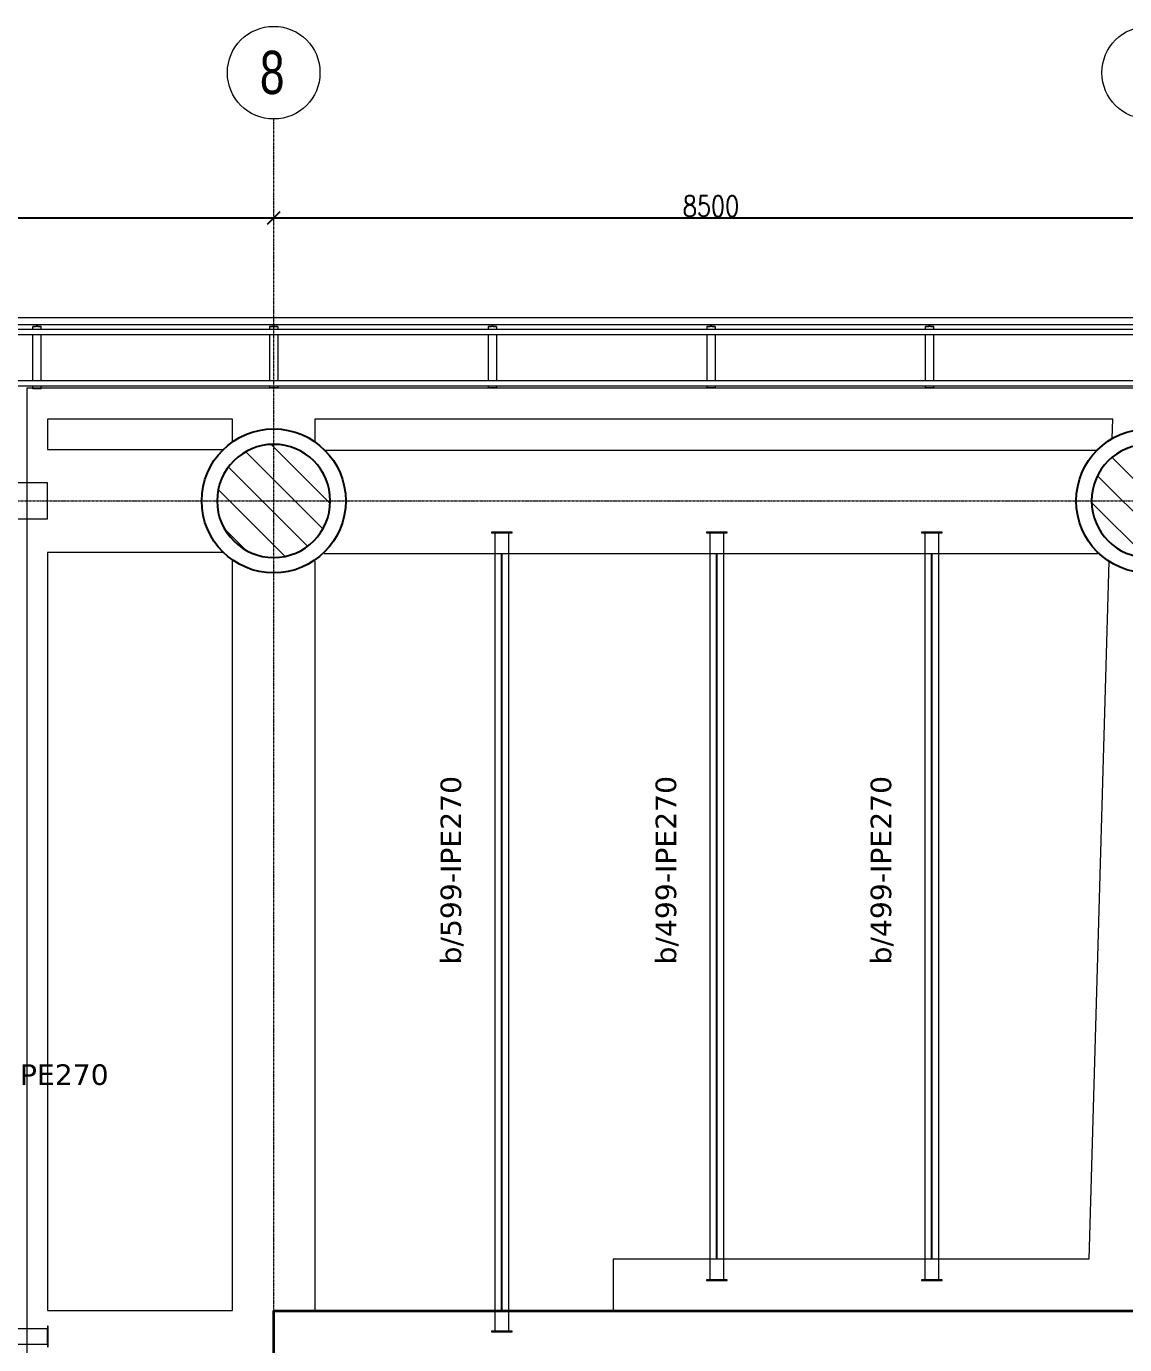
# Model space of a CAD drawing. Header units: millimetres. Extents: x -3255 to 77194, y -21218 to 30112.
# Drawn here: x 10125 to 20799, y 17300 to 30112 of the extents above; entities that cross this region are included whole.
import ezdxf

# ---------------------------------------------------------------- set-up
doc = ezdxf.new("R2010")
doc.units = ezdxf.units.MM
doc.header["$LTSCALE"] = 0.9
doc.linetypes.add('Grid Line', pattern=[3.33375, 1.905, -0.47625, 0.47625, -0.47625])
for name, color, linetype, lineweight in [('0-3', 50, 'Continuous', 5), ('A_ALMA', 255, 'Continuous', 5), ('E_COLUMNAS', 1, 'Continuous', 18), ('E_COLUMNAS-2', 1, 'Continuous', 25), ('E_COLUMNAS-3', 1, 'Continuous', 35), ('E_EJES', 8, 'Continuous', 9), ('E_EJES-1', 8, 'Grid Line', 9), ('E_MUROS-1', 2, 'Continuous', 35), ('E_TEXTO', 3, 'Continuous', 5), ('E_VIGAS', 5, 'Continuous', 15), ('E_VIGAS-1', 5, 'Continuous', 5), ('E_VIGAS-2', 10, 'Continuous', 5), ('VIGAS_HCB', 253, 'Continuous', 15)]:
    doc.layers.add(name, color=color, linetype=linetype, lineweight=lineweight)
doc.layers.add('COTAS', color=8, linetype='Continuous')
doc.styles.add('CNI_COTAS', font='romans.shx', dxfattribs={"width": 0.8})
doc.styles.add('Swis721 LtCn BT_1', font='swisscl.ttf', dxfattribs={"height": 0.42})
doc.styles.add('VERDANA', font='verdana.ttf')
doc.dimstyles.new('1.5', dxfattribs={"dimscale": 0, "dimtxt": 200, "dimasz": 120, "dimexe": 4, "dimexo": 4, "dimgap": 15, "dimtad": 1, "dimdec": 0, "dimzin": 4, "dimdsep": 46, "dimtxsty": 'CNI_COTAS', "dimblk": 'OBLIQUE', "dimcen": -0.09, "dimclrd": 256, "dimclrt": 3, "dimadec": 0, "dimazin": 0, "dimtfac": 1, "dimtdec": 0, "dimtmove": 2, "dimatfit": 0, "dimldrblk": 'OBLIQUE', "dimfxl": 0.05, "dimtolj": 1, "dimtzin": 0, "dimarcsym": 0})

# ---------------------------------------------------------------- blocks, each defined once
blk = doc.blocks.new('EST_SFM_VIGA-METALICA-SECCION-C - EST_SFM_VIGA-METALICA-UPN160-1603255-_38_00m_N_E_-NIVEL-10 DOC')
at = {"layer": 'E_VIGAS-1'}
for p, q in [((30.113, 0.018), (-30.274, 0.018)), ((-30.269, -0.047), (30.107, -0.047))]:
    blk.add_line(p, q, dxfattribs=at)
blk = doc.blocks.new('EST_SFM_VIGA-METALICA-SECCION-C - EST_SFM_VIGA-METALICA-UPN100-1526554-_38_00m_N_E_-NIVEL-10 DOC')
at = {"layer": 'E_VIGAS-2'}
for p, q in [((34.942, 0.018), (-34.929, 0.018)), ((-34.929, -0.032), (34.942, -0.032))]:
    blk.add_line(p, q, dxfattribs=at)
blk = doc.blocks.new('EST_SFM_VIGA-METALICA-SECCION-C - EST_SFM_VIGA-METALICA-UPN100-1526616-_38_00m_N_E_-NIVEL-10 DOC')
at = {"layer": 'E_VIGAS-2'}
for p, q in [((34.044, 0.032), (-34.827, 0.032)), ((-34.827, -0.018), (34.044, -0.018))]:
    blk.add_line(p, q, dxfattribs=at)
blk = doc.blocks.new('DCTIB_CNI_EST_MOD-1A-FAC_0001_rvt-2-_38_00m_N_E_-NIVEL-10 DOC')
at = {"layer": 'E_VIGAS-1'}
for p, q in [((-68.003, 167.859), (-67.975, 167.859)), ((-68.003, 167.858), (-68.003, 167.859)), ((-67.921, 167.858), (-68.003, 167.858)), ((-68.003, 167.83), (-68.003, 167.858)), ((-67.965, 167.864), (-67.965, 167.878)), ((-67.965, 167.859), (-67.965, 167.864)), ((-67.96, 167.878), (-67.96, 167.864)), ((-67.96, 167.864), (-67.96, 167.859)), ((-67.949, 167.859), (-67.921, 167.859)), ((-67.921, 167.859), (-67.921, 167.858)), ((-67.921, 167.83), (-67.921, 167.858)), ((-65.703, 167.858), (-65.703, 167.859)), ((-65.703, 167.859), (-65.675, 167.859)), ((-65.621, 167.858), (-65.703, 167.858)), ((-65.703, 167.858), (-65.703, 167.83)), ((-65.665, 167.864), (-65.665, 167.878)), ((-65.665, 167.859), (-65.665, 167.864)), ((-65.66, 167.878), (-65.66, 167.864)), ((-65.66, 167.864), (-65.66, 167.859)), ((-65.649, 167.859), (-65.621, 167.859)), ((-65.621, 167.859), (-65.621, 167.858)), ((-65.621, 167.858), (-65.621, 167.83)), ((-63.578, 167.858), (-63.578, 167.859)), ((-63.578, 167.859), (-63.55, 167.859)), ((-63.496, 167.858), (-63.578, 167.858)), ((-63.578, 167.858), (-63.578, 167.83)), ((-63.54, 167.864), (-63.54, 167.878)), ((-63.54, 167.859), (-63.54, 167.864)), ((-63.535, 167.878), (-63.535, 167.864)), ((-63.535, 167.864), (-63.535, 167.859)), ((-63.524, 167.859), (-63.496, 167.859)), ((-63.496, 167.859), (-63.496, 167.858)), ((-63.496, 167.858), (-63.496, 167.83)), ((-61.453, 167.858), (-61.453, 167.859)), ((-61.453, 167.859), (-61.425, 167.859)), ((-61.371, 167.858), (-61.453, 167.858)), ((-61.453, 167.858), (-61.453, 167.83)), ((-61.415, 167.864), (-61.415, 167.878)), ((-61.415, 167.859), (-61.415, 167.864)), ((-61.41, 167.878), (-61.41, 167.864)), ((-61.41, 167.864), (-61.41, 167.859)), ((-61.399, 167.859), (-61.371, 167.859)), ((-61.371, 167.859), (-61.371, 167.858)), ((-61.371, 167.858), (-61.371, 167.83)), ((-59.328, 167.859), (-59.3, 167.859)), ((-59.328, 167.858), (-59.328, 167.859)), ((-59.246, 167.858), (-59.328, 167.858)), ((-59.328, 167.83), (-59.328, 167.858)), ((-59.29, 167.864), (-59.29, 167.878)), ((-59.29, 167.859), (-59.29, 167.864)), ((-59.285, 167.878), (-59.285, 167.864)), ((-59.285, 167.864), (-59.285, 167.859)), ((-59.274, 167.859), (-59.246, 167.859)), ((-59.246, 167.859), (-59.246, 167.858)), ((-59.246, 167.83), (-59.246, 167.858)), ((-68.003, 167.33), (-68.003, 167.78)), ((-67.921, 167.33), (-67.921, 167.78)), ((-65.703, 167.78), (-65.703, 167.33)), ((-65.621, 167.78), (-65.621, 167.33)), ((-63.578, 167.78), (-63.578, 167.33)), ((-63.496, 167.78), (-63.496, 167.33)), ((-61.453, 167.78), (-61.453, 167.33)), ((-61.371, 167.78), (-61.371, 167.33)), ((-59.328, 167.33), (-59.328, 167.78)), ((-59.246, 167.33), (-59.246, 167.78)), ((-68.003, 167.252), (-68.003, 167.28)), ((-67.921, 167.252), (-68.003, 167.252)), ((-67.921, 167.252), (-67.921, 167.28)), ((-65.703, 167.28), (-65.703, 167.263)), ((-65.621, 167.263), (-65.703, 167.263)), ((-65.621, 167.28), (-65.621, 167.263)), ((-63.578, 167.28), (-63.578, 167.263)), ((-63.496, 167.263), (-63.578, 167.263)), ((-63.496, 167.28), (-63.496, 167.263)), ((-61.453, 167.28), (-61.453, 167.263)), ((-61.371, 167.263), (-61.453, 167.263)), ((-61.371, 167.28), (-61.371, 167.263)), ((-59.328, 167.263), (-59.328, 167.28)), ((-59.246, 167.263), (-59.328, 167.263)), ((-59.246, 167.263), (-59.246, 167.28))]:
    blk.add_line(p, q, dxfattribs=at)
for points, knots in [([(-67.965, 167.864), (-67.965, 167.863), (-67.965, 167.862), (-67.967, 167.86), (-67.968, 167.86), (-67.97, 167.859), (-67.971, 167.859), (-67.972, 167.859), (-67.974, 167.859), (-67.975, 167.859)], [0, 0, 0, 0, 0.285714, 0.428571, 0.571429, 0.678571, 0.732143, 0.785714, 1, 1, 1, 1]), ([(-67.975, 167.859), (-67.974, 167.859), (-67.973, 167.859), (-67.97, 167.859), (-67.968, 167.86), (-67.966, 167.86), (-67.965, 167.862), (-67.965, 167.863), (-67.965, 167.864)], [0, 0, 0, 0, 0.142857, 0.285714, 0.428571, 0.571429, 0.785714, 1, 1, 1, 1]), ([(-67.96, 167.864), (-67.96, 167.863), (-67.959, 167.862), (-67.958, 167.86), (-67.956, 167.86), (-67.955, 167.859), (-67.954, 167.859), (-67.952, 167.859), (-67.95, 167.859), (-67.949, 167.859)], [0, 0, 0, 0, 0.285714, 0.428571, 0.571429, 0.678571, 0.732143, 0.785714, 1, 1, 1, 1]), ([(-67.949, 167.859), (-67.95, 167.859), (-67.951, 167.859), (-67.954, 167.859), (-67.956, 167.86), (-67.958, 167.86), (-67.959, 167.862), (-67.96, 167.863), (-67.96, 167.864)], [0, 0, 0, 0, 0.142857, 0.285714, 0.428571, 0.571429, 0.785714, 1, 1, 1, 1]), ([(-65.675, 167.859), (-65.674, 167.859), (-65.673, 167.859), (-65.67, 167.859), (-65.668, 167.86), (-65.666, 167.86), (-65.665, 167.862), (-65.665, 167.863), (-65.665, 167.864)], [0, 0, 0, 0, 0.142857, 0.285714, 0.428571, 0.571429, 0.785714, 1, 1, 1, 1]), ([(-65.665, 167.864), (-65.665, 167.863), (-65.665, 167.862), (-65.667, 167.86), (-65.668, 167.86), (-65.67, 167.859), (-65.671, 167.859), (-65.672, 167.859), (-65.674, 167.859), (-65.675, 167.859)], [0, 0, 0, 0, 0.2857143, 0.4285714, 0.5714286, 0.6785714, 0.7321429, 0.7857143, 0.987859, 0.987859, 0.987859, 0.987859]), ([(-65.649, 167.859), (-65.65, 167.859), (-65.651, 167.859), (-65.654, 167.859), (-65.656, 167.86), (-65.658, 167.86), (-65.659, 167.862), (-65.66, 167.863), (-65.66, 167.864)], [0, 0, 0, 0, 0.142857, 0.285714, 0.428571, 0.571429, 0.785714, 1, 1, 1, 1]), ([(-65.66, 167.864), (-65.66, 167.863), (-65.659, 167.862), (-65.658, 167.86), (-65.656, 167.86), (-65.655, 167.859), (-65.654, 167.859), (-65.652, 167.859), (-65.65, 167.859), (-65.649, 167.859)], [0, 0, 0, 0, 0.285714, 0.428571, 0.571429, 0.678571, 0.732143, 0.785714, 1, 1, 1, 1]), ([(-63.55, 167.859), (-63.549, 167.859), (-63.548, 167.859), (-63.545, 167.859), (-63.543, 167.86), (-63.541, 167.86), (-63.54, 167.862), (-63.54, 167.863), (-63.54, 167.864)], [0, 0, 0, 0, 0.142857, 0.285714, 0.428571, 0.571429, 0.785714, 1, 1, 1, 1]), ([(-63.54, 167.864), (-63.54, 167.863), (-63.54, 167.862), (-63.542, 167.86), (-63.543, 167.86), (-63.545, 167.859), (-63.546, 167.859), (-63.547, 167.859), (-63.549, 167.859), (-63.55, 167.859)], [0, 0, 0, 0, 0.285714, 0.428571, 0.571429, 0.678571, 0.732143, 0.785714, 1, 1, 1, 1]), ([(-63.524, 167.859), (-63.525, 167.859), (-63.526, 167.859), (-63.529, 167.859), (-63.531, 167.86), (-63.533, 167.86), (-63.534, 167.862), (-63.535, 167.863), (-63.535, 167.864)], [0, 0, 0, 0, 0.142857, 0.285714, 0.428571, 0.571429, 0.785714, 1, 1, 1, 1]), ([(-63.535, 167.864), (-63.535, 167.863), (-63.534, 167.862), (-63.533, 167.86), (-63.531, 167.86), (-63.53, 167.859), (-63.529, 167.859), (-63.527, 167.859), (-63.525, 167.859), (-63.524, 167.859)], [0, 0, 0, 0, 0.285714, 0.428571, 0.571429, 0.678571, 0.732143, 0.785714, 1, 1, 1, 1]), ([(-61.425, 167.859), (-61.424, 167.859), (-61.423, 167.859), (-61.42, 167.859), (-61.418, 167.86), (-61.416, 167.86), (-61.415, 167.862), (-61.415, 167.863), (-61.415, 167.864)], [0, 0, 0, 0, 0.142857, 0.285714, 0.428571, 0.571429, 0.785714, 1, 1, 1, 1]), ([(-61.415, 167.864), (-61.415, 167.863), (-61.415, 167.862), (-61.417, 167.86), (-61.418, 167.86), (-61.42, 167.859), (-61.421, 167.859), (-61.422, 167.859), (-61.424, 167.859), (-61.425, 167.859)], [0, 0, 0, 0, 0.285714, 0.428571, 0.571429, 0.678571, 0.732143, 0.785714, 1, 1, 1, 1]), ([(-61.399, 167.859), (-61.4, 167.859), (-61.401, 167.859), (-61.404, 167.859), (-61.406, 167.86), (-61.408, 167.86), (-61.409, 167.862), (-61.41, 167.863), (-61.41, 167.864)], [0, 0, 0, 0, 0.142857, 0.285714, 0.428571, 0.571429, 0.785714, 1, 1, 1, 1]), ([(-61.41, 167.864), (-61.41, 167.863), (-61.409, 167.862), (-61.408, 167.86), (-61.406, 167.86), (-61.405, 167.859), (-61.404, 167.859), (-61.402, 167.859), (-61.4, 167.859), (-61.399, 167.859)], [0, 0, 0, 0, 0.285714, 0.428571, 0.571429, 0.678571, 0.732143, 0.785714, 1, 1, 1, 1]), ([(-59.29, 167.864), (-59.29, 167.863), (-59.29, 167.862), (-59.292, 167.86), (-59.293, 167.86), (-59.295, 167.859), (-59.296, 167.859), (-59.297, 167.859), (-59.299, 167.859), (-59.3, 167.859)], [0, 0, 0, 0, 0.285714, 0.428571, 0.571429, 0.678571, 0.732143, 0.785714, 1, 1, 1, 1]), ([(-59.3, 167.859), (-59.299, 167.859), (-59.298, 167.859), (-59.295, 167.859), (-59.293, 167.86), (-59.291, 167.86), (-59.29, 167.862), (-59.29, 167.863), (-59.29, 167.864)], [0, 0, 0, 0, 0.142857, 0.285714, 0.428571, 0.571429, 0.785714, 1, 1, 1, 1]), ([(-59.285, 167.864), (-59.285, 167.863), (-59.284, 167.862), (-59.283, 167.86), (-59.281, 167.86), (-59.28, 167.859), (-59.279, 167.859), (-59.277, 167.859), (-59.275, 167.859), (-59.274, 167.859)], [0, 0, 0, 0, 0.285714, 0.428571, 0.571429, 0.678571, 0.732143, 0.785714, 1, 1, 1, 1]), ([(-59.274, 167.859), (-59.275, 167.859), (-59.276, 167.859), (-59.279, 167.859), (-59.281, 167.86), (-59.283, 167.86), (-59.284, 167.862), (-59.285, 167.863), (-59.285, 167.864)], [0, 0, 0, 0, 0.142857, 0.285714, 0.428571, 0.571429, 0.785714, 1, 1, 1, 1])]:
    blk.add_open_spline(points, degree=3, knots=knots, dxfattribs=at)
for name, p in [('EST_SFM_VIGA-METALICA-SECCION-C - EST_SFM_VIGA-METALICA-UPN160-1603255-_38_00m_N_E_-NIVEL-10 DOC', (-40.084, 167.925)), ('EST_SFM_VIGA-METALICA-SECCION-C - EST_SFM_VIGA-METALICA-UPN100-1526554-_38_00m_N_E_-NIVEL-10 DOC', (-40.169, 167.812)), ('EST_SFM_VIGA-METALICA-SECCION-C - EST_SFM_VIGA-METALICA-UPN100-1526616-_38_00m_N_E_-NIVEL-10 DOC', (-39.77, 167.298))]:
    blk.add_blockref(name, p, dxfattribs=at)
blk = doc.blocks.new('EST_SCM_COLUMNA-SECCION-CIRCULAR - EST_SCM_COLUMNA-CONCRETO-CIRCULAR_Ø_110cm-1246209-_38_00m_N_E_-NIVEL-10 DOC')
at = {"layer": 'E_COLUMNAS'}
h = blk.add_hatch(dxfattribs=at)
h.set_pattern_fill('FP_13', color=256, style=0, pattern_type=2)
h.set_pattern_definition([(135, (65.662, -166.162), (-0.15909903, -0.15909903), [])])
h.paths.add_polyline_path([(0, -0.548), (0.041, -0.548), (0.122, -0.536), (0.201, -0.512), (0.275, -0.476), (0.343, -0.43), (0.403, -0.374), (0.454, -0.31), (0.496, -0.239), (0.526, -0.162), (0.544, -0.082), (0.55, 0), (0.544, 0.082), (0.526, 0.162), (0.496, 0.239), (0.454, 0.31), (0.403, 0.374), (0.343, 0.43), (0.275, 0.476), (0.201, 0.512), (0.122, 0.536), (0.041, 0.548), (-0.041, 0.548), (-0.122, 0.536), (-0.201, 0.512), (-0.275, 0.476), (-0.347, 0.426), (-0.403, 0.374), (-0.454, 0.31), (-0.496, 0.239), (-0.526, 0.162), (-0.544, 0.074), (-0.55, 0), (-0.542, -0.091), (-0.526, -0.162), (-0.491, -0.246), (-0.454, -0.31), (-0.4, -0.377), (-0.343, -0.43), (-0.275, -0.476), (-0.201, -0.512), (-0.122, -0.536), (-0.041, -0.548)])
at = {"layer": 'E_COLUMNAS-2'}
for start, end in [(0, 180), (180, 0)]:
    blk.add_arc((0, 0), 0.55, start, end, dxfattribs=at)
blk = doc.blocks.new('EST_SCM_COLUMNA-SECCION-CIRCULAR - EST_SCM_COLUMNA-CONCRETO-CIRCULAR_Ø_110cm-V34-_38_00m_N_E_-NIVEL-10 DOC')
at = {"layer": 'E_COLUMNAS'}
h = blk.add_hatch(dxfattribs=at)
h.set_pattern_fill('FP_15', color=256, style=0, pattern_type=2)
h.set_pattern_definition([(135, (57.162, -166.162), (-0.15909903, -0.15909903), [])])
h.paths.add_polyline_path([(0.041, -0.548), (0.122, -0.536), (0.201, -0.512), (0.275, -0.476), (0.343, -0.43), (0.403, -0.374), (0.454, -0.31), (0.496, -0.239), (0.526, -0.162), (0.544, -0.082), (0.55, 0), (0.544, 0.082), (0.526, 0.162), (0.496, 0.239), (0.454, 0.31), (0.403, 0.374), (0.343, 0.43), (0.275, 0.476), (0.201, 0.512), (0.122, 0.536), (0.041, 0.548), (-0.041, 0.548), (-0.122, 0.536), (-0.201, 0.512), (-0.275, 0.476), (-0.347, 0.426), (-0.403, 0.374), (-0.454, 0.31), (-0.496, 0.239), (-0.526, 0.162), (-0.544, 0.074), (-0.55, 0), (-0.542, -0.091), (-0.526, -0.162), (-0.496, -0.239), (-0.454, -0.31), (-0.403, -0.374), (-0.343, -0.43), (-0.275, -0.476), (-0.201, -0.512), (-0.122, -0.536), (-0.041, -0.548), (0.019, -0.548)])
at = {"layer": 'E_COLUMNAS-2'}
for start, end in [(0, 180), (180, 0)]:
    blk.add_arc((0, 0), 0.55, start, end, dxfattribs=at)
blk = doc.blocks.new('Grid - CNI_NOMBRE EJES-372759-_38_00m_N_E_-NIVEL-10 DOC')
at = {"layer": 'E_EJES'}
blk.add_circle((0, 0), 0.003, dxfattribs=at)
blk = doc.blocks.new('_Oblique')
at = {"color": 0, "linetype": 'ByBlock', "lineweight": -2}
blk.add_line((-0.5, -0.5), (0.5, 0.5), dxfattribs=at)
blk = doc.blocks.new('*D470')
at = {"layer": 'COTAS', "lineweight": -2, "transparency": 16777216}
blk.add_line((4029, 28250), (12529, 28250), dxfattribs=at)
at = {"layer": 'Defpoints', "color": 0, "transparency": 16777216}
for p in [(4029, 28250), (12529, 28250), (12529, 28250)]:
    blk.add_point(p, dxfattribs=at)
at = {"layer": 'COTAS', "lineweight": -2, "transparency": 16777216, "xscale": 120, "yscale": 120, "zscale": 120, "rotation": 180}
blk.add_blockref('_Oblique', (4029, 28250), dxfattribs=at)
at = {"layer": 'COTAS', "lineweight": -2, "transparency": 16777216, "xscale": 120, "yscale": 120, "zscale": 120}
blk.add_blockref('_Oblique', (12529, 28250), dxfattribs=at)
at = {"layer": 'COTAS', "color": 3, "transparency": 16777216, "insert": (8279, 28365), "char_height": 200, "attachment_point": 5, "style": 'CNI_COTAS'}
blk.add_mtext('\\A1;8500', dxfattribs=at)
blk = doc.blocks.new('*D471')
at = {"layer": 'COTAS', "lineweight": -2, "transparency": 16777216}
blk.add_line((12529, 28250), (21029, 28250), dxfattribs=at)
at = {"layer": 'Defpoints', "color": 0, "transparency": 16777216}
for p in [(12529, 28250), (21029, 28250), (21029, 28250)]:
    blk.add_point(p, dxfattribs=at)
at = {"layer": 'COTAS', "lineweight": -2, "transparency": 16777216, "xscale": 120, "yscale": 120, "zscale": 120, "rotation": 180}
blk.add_blockref('_Oblique', (12529, 28250), dxfattribs=at)
at = {"layer": 'COTAS', "lineweight": -2, "transparency": 16777216, "xscale": 120, "yscale": 120, "zscale": 120}
blk.add_blockref('_Oblique', (21029, 28250), dxfattribs=at)
at = {"layer": 'COTAS', "color": 3, "transparency": 16777216, "insert": (16779, 28365), "char_height": 200, "attachment_point": 5, "style": 'CNI_COTAS'}
blk.add_mtext('\\A1;8500', dxfattribs=at)

msp = doc.modelspace()

# ---------------------------------------------------------------- linework, layer by layer
at = {"layer": 'A_ALMA'}
for p, q in [((14743, 17640.1), (14743, 24980)), ((14749.6, 17640.1), (14749.6, 24980)), ((16833, 18140.2), (16833, 24980)), ((16839.6, 18140.2), (16839.6, 24980)), ((18923, 18140.2), (18923, 24980)), ((18929.6, 18140.2), (18929.6, 24980))]:
    msp.add_line(p, q, dxfattribs=at)
at = {"layer": 'E_COLUMNAS-2'}
for centre in [(12528.7, 25500), (21028.7, 25500)]:
    msp.add_circle(centre, 700, dxfattribs=at)
at = {"layer": 'E_EJES-1'}
for p, q in [((12528.7, -3871.2), (12528.7, 29212.2)), ((0, 25500), (76293.9, 25500))]:
    msp.add_line(p, q, dxfattribs=at)
at = {"layer": 'E_MUROS-1'}
msp.add_lwpolyline([(21028.9, 17630.1), (21028.9, 17130.1), (16628.8, 17130.1), (16628.8, 8370.1), (21028.9, 8370.1), (21028.9, 7870.1), (12528.9, 7870.1), (12528.9, 8370.1), (16228.8, 8370.1), (16228.8, 17130.1), (12528.9, 17130.1), (12528.9, 17630.1)], close=True, dxfattribs=at)
at = {"layer": 'E_VIGAS', "color": 30, "true_color": 0xf26722}
for p, q in [((20528.8, 25990), (13028.6, 25990)), ((13019.6, 24990), (20539.8, 24990)), ((12929.7, 24915.5), (12929.7, 17620.2))]:
    msp.add_line(p, q, dxfattribs=at)
msp.add_lwpolyline([(10129.7, 26595.9), (10129.8, -1095.9), (65929.9, -1095.8), (65929.9, 26595.9)], close=True, dxfattribs=at)
for points in [[(12129.7, 26074.4), (12129.7, 26295.9), (10329.7, 26295.9), (10329.7, 26000), (12039.8, 26000)], [(20678.7, 26105.7), (20684.2, 26295.9), (12929.7, 26295.9), (12929.7, 26074.5)], [(12039.8, 25000), (10329.7, 25000), (10329.7, 17632.5), (12129.7, 17632.5), (12129.7, 24925.6)], [(20644.8, 24915.3), (20451.1, 18130.1), (15829.7, 18130.1), (15829.7, 17632.5)]]:
    msp.add_lwpolyline(points, dxfattribs=at)
at = {"layer": 'VIGAS_HCB'}
for points in [[(4264.7, 25325), (10329.7, 25325), (10329.7, 25675), (4264.7, 25675)], [(14678.8, 17430.1), (14813.8, 17430.1), (14813.8, 25190), (14678.8, 25190)], [(16768.8, 17930.2), (16903.8, 17930.2), (16903.8, 25190), (16768.8, 25190)], [(18858.8, 17930.2), (18993.8, 17930.2), (18993.8, 25190), (18858.8, 25190)], [(3954.7, 17305.1), (10329.7, 17305.1), (10329.7, 17455.1), (3954.7, 17455.1)]]:
    msp.add_lwpolyline(points, close=True, dxfattribs=at)
at = {"layer": 'VIGAS_HCB', "color": 8}
for points in [[(14846.3, 25196), (14646.3, 25196), (14646.3, 25190), (14846.3, 25190)], [(16936.3, 25196), (16736.3, 25196), (16736.3, 25190), (16936.3, 25190)], [(19026.3, 25196), (18826.3, 25196), (18826.3, 25190), (19026.3, 25190)], [(16936.3, 17930.2), (16736.3, 17930.2), (16736.3, 17924.2), (16936.3, 17924.2)], [(19026.3, 17930.2), (18826.3, 17930.2), (18826.3, 17924.2), (19026.3, 17924.2)], [(10329.7, 17480.1), (10329.7, 17280.1), (10335.7, 17280.1), (10335.7, 17480.1)], [(14846.3, 17430.1), (14646.3, 17430.1), (14646.3, 17424.1), (14846.3, 17424.1)]]:
    msp.add_lwpolyline(points, close=True, dxfattribs=at)

# ---------------------------------------------------------------- block references
at = {"layer": '0-3', "xscale": 1000, "yscale": 1000, "zscale": 1000}
msp.add_blockref('DCTIB_CNI_EST_MOD-1A-FAC_0001_rvt-2-_38_00m_N_E_-NIVEL-10 DOC', (78190.8, -140662.4), dxfattribs=at)
at = {"layer": 'E_COLUMNAS-3', "xscale": 1000, "yscale": 1000, "zscale": 1000}
for name, p in [('EST_SCM_COLUMNA-SECCION-CIRCULAR - EST_SCM_COLUMNA-CONCRETO-CIRCULAR_Ø_110cm-1246209-_38_00m_N_E_-NIVEL-10 DOC', (12528.7, 25500)), ('EST_SCM_COLUMNA-SECCION-CIRCULAR - EST_SCM_COLUMNA-CONCRETO-CIRCULAR_Ø_110cm-V34-_38_00m_N_E_-NIVEL-10 DOC', (21028.7, 25500))]:
    msp.add_blockref(name, p, dxfattribs=at)
at = {"layer": 'E_EJES', "xscale": 149999.9999999999, "yscale": 149999.9999999999, "zscale": 149999.9999999999}
for p in [(12528.7, 29662.2), (21028.7, 29662.2)]:
    msp.add_blockref('Grid - CNI_NOMBRE EJES-372759-_38_00m_N_E_-NIVEL-10 DOC', p, dxfattribs=at)

# ---------------------------------------------------------------- texts
at = {"layer": 'E_EJES', "insert": (12394.2, 29874.8), "char_height": 420, "width": 312.658, "attachment_point": 1, "style": 'Swis721 LtCn BT_1'}
msp.add_mtext('8', dxfattribs=at)
at = {"layer": 'E_TEXTO', "char_height": 200, "width": 1206.139, "attachment_point": 1, "rotation": 90, "style": 'VERDANA'}
for s, insert in [('b/599-IPE270', (14150.5, 20994.7)), ('b/499-IPE270', (16240.5, 20994.7)), ('b/499-IPE270', (18330.5, 20994.7))]:
    msp.add_mtext(s, dxfattribs=dict(at, insert=insert))
at = {"layer": 'E_TEXTO', "insert": (9091.9, 20024.4), "char_height": 200, "width": 1206.139, "attachment_point": 1, "style": 'VERDANA'}
msp.add_mtext('b/508-IPE270', dxfattribs=at)

# ---------------------------------------------------------------- dimensions: what is measured, and where the dimension line sits
at = {"layer": 'COTAS'}
for base, p1, p2, picture, middle in [((12528.7, 28250), (4028.7, 28250), (12528.7, 28250), '*D470', (8278.7, 28365)), ((21028.7, 28250), (12528.7, 28250), (21028.7, 28250), '*D471', (16778.7, 28365))]:
    dim = msp.add_linear_dim(base=base, p1=p1, p2=p2, dimstyle='1.5', override={"dimscale": 1}, dxfattribs=at)
    dim.commit()
    dim.dimension.update_dxf_attribs({"geometry": picture, "text_midpoint": middle})

doc.saveas('drawing.dxf')
